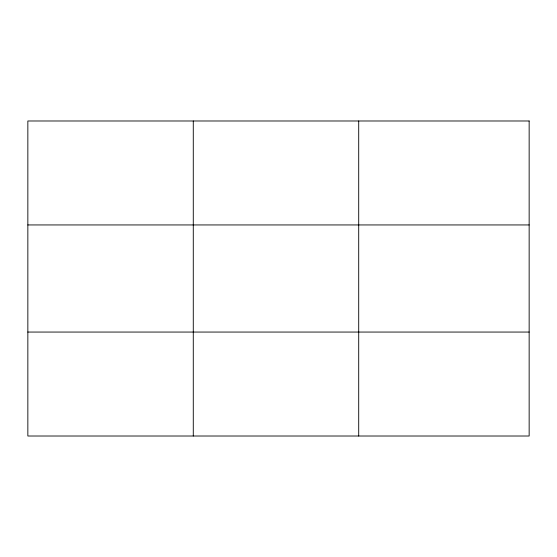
<?xml version="1.0" encoding="UTF-8"?>
<svg xmlns="http://www.w3.org/2000/svg" width="557" height="557" viewBox="0 0 557 557"><rect width="100%" height="100%" fill="white"/><g stroke="black" fill="none" stroke-linecap="round" stroke-linejoin="round"><path stroke-width="0.84" d="M193.279 120.987L193.279 436.013M358.708 120.987L358.708 436.013M27.85 224.944L529.15 224.944M27.85 332.056L529.15 332.056M529.15 120.987L529.15 436.013L27.85 436.013L27.85 120.987L529.15 120.987"/></g></svg>
